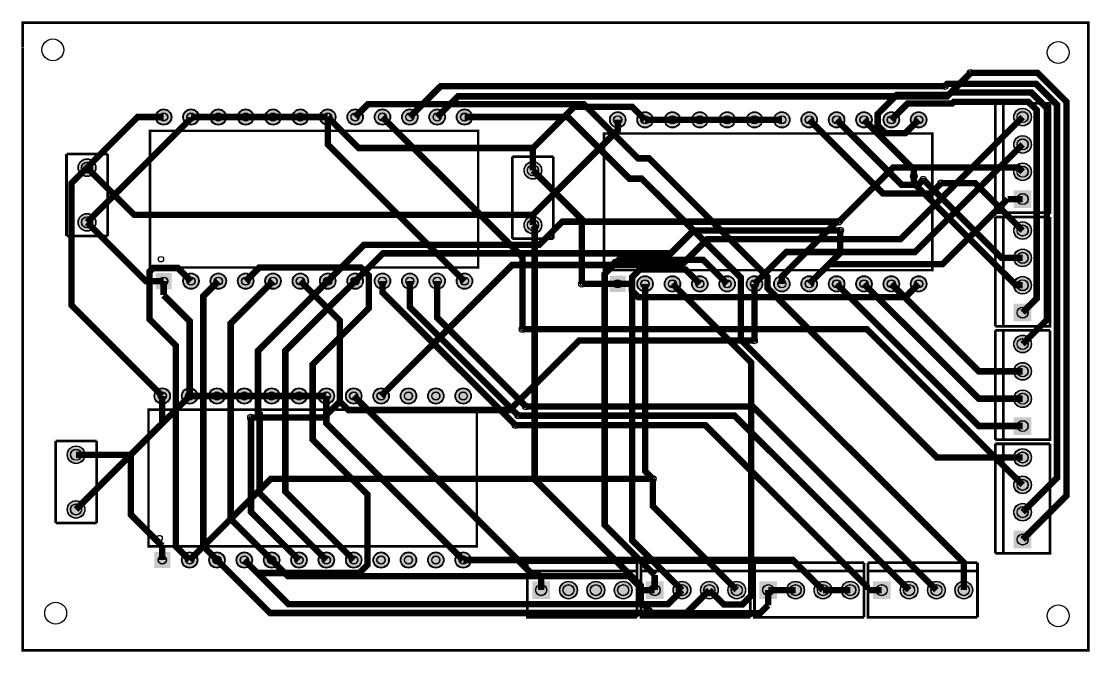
# Model space of a CAD drawing. Header units: millimetres. Extents: x 1.8 to 101, y 0.1 to 58.7.
import ezdxf

# ---------------------------------------------------------------- set-up
doc = ezdxf.new("R2010")
doc.units = ezdxf.units.MM
for name, color, linetype, true_color in [('BoardOutLine', 7, 'Continuous', 0xff00ff), ('BottomLayer', 7, 'Continuous', 0x0000ff), ('BottomSolderMaskLayer', 7, 'Continuous', 0xaa00ff), ('Hole', 7, 'Continuous', 0x222222), ('Multi-Layer', 7, 'Continuous', 0xc0c0c0), ('TopLayer', 7, 'Continuous', 0xff0000), ('TopSilkLayer', 7, 'Continuous', 0xffcc00), ('TopSolderMaskLayer', 7, 'Continuous', 0x800080)]:
    doc.layers.add(name, color=color, linetype=linetype, true_color=true_color)

msp = doc.modelspace()

# ---------------------------------------------------------------- hatches: boundary and pattern name
at = {"layer": 'BottomSolderMaskLayer'}
for points in [[(93.917, 49.784, 1), (95.567, 49.784, 1)], [(14.237, 49.784, 1), (15.735, 49.784, 1)], [(16.777, 49.784, 1), (18.275, 49.784, 1)], [(19.317, 49.784, 1), (20.815, 49.784, 1)], [(21.857, 49.784, 1), (23.355, 49.784, 1)], [(24.397, 49.784, 1), (25.895, 49.784, 1)], [(26.937, 49.784, 1), (28.435, 49.784, 1)], [(29.477, 49.784, 1), (30.975, 49.784, 1)], [(32.017, 49.784, 1), (33.515, 49.784, 1)], [(34.557, 49.784, 1), (36.055, 49.784, 1)], [(37.097, 49.784, 1), (38.595, 49.784, 1)], [(39.637, 49.784, 1), (41.135, 49.784, 1)], [(42.177, 49.784, 1), (43.675, 49.784, 1)], [(56.401, 49.53, 1), (57.899, 49.53, 1)], [(58.941, 49.53, 1), (60.439, 49.53, 1)], [(61.481, 49.53, 1), (62.979, 49.53, 1)], [(64.021, 49.53, 1), (65.519, 49.53, 1)], [(66.561, 49.53, 1), (68.059, 49.53, 1)], [(69.101, 49.53, 1), (70.599, 49.53, 1)], [(71.641, 49.53, 1), (73.139, 49.53, 1)], [(74.181, 49.53, 1), (75.679, 49.53, 1)], [(76.721, 49.53, 1), (78.219, 49.53, 1)], [(79.261, 49.53, 1), (80.759, 49.53, 1)], [(81.801, 49.53, 1), (83.299, 49.53, 1)], [(84.341, 49.53, 1), (85.839, 49.53, 1)], [(93.917, 47.244, 1), (95.567, 47.244, 1)], [(7.049, 45.085, 1), (8.699, 45.085, 1)], [(48.451, 44.831, 1), (50.101, 44.831, 1)], [(93.917, 44.704, 1), (95.567, 44.704, 1)], [(93.917, 41.339), (93.917, 42.989), (95.567, 42.989), (95.567, 41.339)], [(7.049, 40.005, 1), (8.699, 40.005, 1)], [(48.451, 39.751, 1), (50.101, 39.751, 1)], [(93.917, 39.243, 1), (95.567, 39.243, 1)], [(93.917, 36.703, 1), (95.567, 36.703, 1)], [(14.237, 35.293), (15.735, 35.293), (15.735, 33.795), (14.237, 33.795)], [(16.777, 34.544, 1), (18.275, 34.544, 1)], [(19.317, 34.544, 1), (20.815, 34.544, 1)], [(21.857, 34.544, 1), (23.355, 34.544, 1)], [(24.397, 34.544, 1), (25.895, 34.544, 1)], [(26.937, 34.544, 1), (28.435, 34.544, 1)], [(29.477, 34.544, 1), (30.975, 34.544, 1)], [(32.017, 34.544, 1), (33.515, 34.544, 1)], [(34.557, 34.544, 1), (36.055, 34.544, 1)], [(37.097, 34.544, 1), (38.595, 34.544, 1)], [(39.637, 34.544, 1), (41.135, 34.544, 1)], [(42.177, 34.544, 1), (43.675, 34.544, 1)], [(56.401, 35.039), (57.899, 35.039), (57.899, 33.541), (56.401, 33.541)], [(58.941, 34.29, 1), (60.439, 34.29, 1)], [(61.481, 34.29, 1), (62.979, 34.29, 1)], [(64.021, 34.29, 1), (65.519, 34.29, 1)], [(66.561, 34.29, 1), (68.059, 34.29, 1)], [(69.101, 34.29, 1), (70.599, 34.29, 1)], [(71.641, 34.29, 1), (73.139, 34.29, 1)], [(74.181, 34.29, 1), (75.679, 34.29, 1)], [(76.721, 34.29, 1), (78.219, 34.29, 1)], [(79.261, 34.29, 1), (80.759, 34.29, 1)], [(81.801, 34.29, 1), (83.299, 34.29, 1)], [(84.341, 34.29, 1), (85.839, 34.29, 1)], [(93.917, 34.163, 1), (95.567, 34.163, 1)], [(93.917, 30.798), (93.917, 32.448), (95.567, 32.448), (95.567, 30.798)], [(93.917, 28.702, 1), (95.567, 28.702, 1)], [(93.917, 26.162, 1), (95.567, 26.162, 1)], [(14.11, 23.876, 1), (15.608, 23.876, 1)], [(16.65, 23.876, 1), (18.148, 23.876, 1)], [(19.19, 23.876, 1), (20.688, 23.876, 1)], [(21.73, 23.876, 1), (23.228, 23.876, 1)], [(24.27, 23.876, 1), (25.768, 23.876, 1)], [(26.81, 23.876, 1), (28.308, 23.876, 1)], [(29.35, 23.876, 1), (30.848, 23.876, 1)], [(31.89, 23.876, 1), (33.388, 23.876, 1)], [(34.43, 23.876, 1), (35.928, 23.876, 1)], [(36.97, 23.876, 1), (38.468, 23.876, 1)], [(39.51, 23.876, 1), (41.008, 23.876, 1)], [(42.05, 23.876, 1), (43.548, 23.876, 1)], [(93.917, 23.622, 1), (95.567, 23.622, 1)], [(93.917, 20.257), (93.917, 21.907), (95.567, 21.907), (95.567, 20.257)], [(6.033, 18.415, 1), (7.683, 18.415, 1)], [(93.917, 18.161, 1), (95.567, 18.161, 1)], [(93.917, 15.621, 1), (95.567, 15.621, 1)], [(6.033, 13.335, 1), (7.683, 13.335, 1)], [(93.917, 13.081, 1), (95.567, 13.081, 1)], [(93.917, 9.716), (93.917, 11.366), (95.567, 11.366), (95.567, 9.716)], [(14.11, 9.385), (15.608, 9.385), (15.608, 7.887), (14.11, 7.887)], [(16.65, 8.636, 1), (18.148, 8.636, 1)], [(19.19, 8.636, 1), (20.688, 8.636, 1)], [(21.73, 8.636, 1), (23.228, 8.636, 1)], [(24.27, 8.636, 1), (25.768, 8.636, 1)], [(26.81, 8.636, 1), (28.308, 8.636, 1)], [(29.35, 8.636, 1), (30.848, 8.636, 1)], [(31.89, 8.636, 1), (33.388, 8.636, 1)], [(34.43, 8.636, 1), (35.928, 8.636, 1)], [(36.97, 8.636, 1), (38.468, 8.636, 1)], [(39.51, 8.636, 1), (41.008, 8.636, 1)], [(42.05, 8.636, 1), (43.548, 8.636, 1)], [(49.213, 6.667), (50.863, 6.667), (50.863, 5.017), (49.213, 5.017)], [(51.753, 5.842, 1), (53.403, 5.842, 1)], [(54.293, 5.842, 1), (55.943, 5.842, 1)], [(56.833, 5.842, 1), (58.483, 5.842, 1)], [(59.754, 6.667), (61.404, 6.667), (61.404, 5.017), (59.754, 5.017)], [(62.294, 5.842, 1), (63.944, 5.842, 1)], [(64.834, 5.842, 1), (66.484, 5.842, 1)], [(67.374, 5.842, 1), (69.024, 5.842, 1)], [(70.295, 6.667), (71.945, 6.667), (71.945, 5.017), (70.295, 5.017)], [(72.835, 5.842, 1), (74.485, 5.842, 1)], [(75.375, 5.842, 1), (77.025, 5.842, 1)], [(77.915, 5.842, 1), (79.565, 5.842, 1)], [(80.836, 6.667), (82.486, 6.667), (82.486, 5.017), (80.836, 5.017)], [(83.376, 5.842, 1), (85.026, 5.842, 1)], [(85.916, 5.842, 1), (87.566, 5.842, 1)], [(88.456, 5.842, 1), (90.106, 5.842, 1)]]:
    msp.add_hatch(color=256, dxfattribs=at).paths.add_polyline_path(points)
at = {"layer": 'Multi-Layer'}
for points in [[(14.287, 49.784, 1), (15.684, 49.784, 1)], [(16.827, 49.784, 1), (18.224, 49.784, 1)], [(19.367, 49.784, 1), (20.764, 49.784, 1)], [(21.907, 49.784, 1), (23.304, 49.784, 1)], [(24.448, 49.784, 1), (25.845, 49.784, 1)], [(26.988, 49.784, 1), (28.385, 49.784, 1)], [(29.527, 49.784, 1), (30.924, 49.784, 1)], [(32.067, 49.784, 1), (33.464, 49.784, 1)], [(34.607, 49.784, 1), (36.004, 49.784, 1)], [(37.147, 49.784, 1), (38.544, 49.784, 1)], [(39.688, 49.784, 1), (41.085, 49.784, 1)], [(42.228, 49.784, 1), (43.625, 49.784, 1)], [(56.451, 49.53, 1), (57.848, 49.53, 1)], [(58.991, 49.53, 1), (60.388, 49.53, 1)], [(61.531, 49.53, 1), (62.928, 49.53, 1)], [(64.071, 49.53, 1), (65.468, 49.53, 1)], [(66.612, 49.53, 1), (68.009, 49.53, 1)], [(69.152, 49.53, 1), (70.549, 49.53, 1)], [(71.691, 49.53, 1), (73.088, 49.53, 1)], [(74.231, 49.53, 1), (75.628, 49.53, 1)], [(76.771, 49.53, 1), (78.168, 49.53, 1)], [(79.311, 49.53, 1), (80.708, 49.53, 1)], [(81.852, 49.53, 1), (83.249, 49.53, 1)], [(84.392, 49.53, 1), (85.789, 49.53, 1)], [(93.942, 49.784, 1), (95.542, 49.784, 1)], [(93.942, 47.244, 1), (95.542, 47.244, 1)], [(7.074, 45.085, 1), (8.674, 45.085, 1)], [(48.476, 44.831, 1), (50.076, 44.831, 1)], [(93.942, 44.704, 1), (95.542, 44.704, 1)], [(93.942, 41.364), (93.942, 42.964), (95.542, 42.964), (95.542, 41.364)], [(7.074, 40.005, 1), (8.674, 40.005, 1)], [(48.476, 39.751, 1), (50.076, 39.751, 1)], [(93.942, 39.243, 1), (95.542, 39.243, 1)], [(93.942, 36.703, 1), (95.542, 36.703, 1)], [(14.287, 35.243), (15.684, 35.243), (15.684, 33.846), (14.287, 33.846)], [(16.827, 34.544, 1), (18.224, 34.544, 1)], [(19.367, 34.544, 1), (20.764, 34.544, 1)], [(21.907, 34.544, 1), (23.304, 34.544, 1)], [(24.448, 34.544, 1), (25.845, 34.544, 1)], [(26.988, 34.544, 1), (28.385, 34.544, 1)], [(29.527, 34.544, 1), (30.924, 34.544, 1)], [(32.067, 34.544, 1), (33.464, 34.544, 1)], [(34.607, 34.544, 1), (36.004, 34.544, 1)], [(37.147, 34.544, 1), (38.544, 34.544, 1)], [(39.688, 34.544, 1), (41.085, 34.544, 1)], [(42.228, 34.544, 1), (43.625, 34.544, 1)], [(56.451, 34.989), (57.848, 34.989), (57.848, 33.591), (56.451, 33.591)], [(58.991, 34.29, 1), (60.388, 34.29, 1)], [(61.531, 34.29, 1), (62.928, 34.29, 1)], [(64.071, 34.29, 1), (65.468, 34.29, 1)], [(66.612, 34.29, 1), (68.009, 34.29, 1)], [(69.152, 34.29, 1), (70.549, 34.29, 1)], [(71.691, 34.29, 1), (73.088, 34.29, 1)], [(74.231, 34.29, 1), (75.628, 34.29, 1)], [(76.771, 34.29, 1), (78.168, 34.29, 1)], [(79.311, 34.29, 1), (80.708, 34.29, 1)], [(81.852, 34.29, 1), (83.249, 34.29, 1)], [(84.392, 34.29, 1), (85.789, 34.29, 1)], [(93.942, 34.163, 1), (95.542, 34.163, 1)], [(93.942, 30.823), (93.942, 32.423), (95.542, 32.423), (95.542, 30.823)], [(93.942, 28.702, 1), (95.542, 28.702, 1)], [(93.942, 26.162, 1), (95.542, 26.162, 1)], [(14.161, 23.876, 1), (15.558, 23.876, 1)], [(16.701, 23.876, 1), (18.098, 23.876, 1)], [(19.24, 23.876, 1), (20.637, 23.876, 1)], [(21.78, 23.876, 1), (23.177, 23.876, 1)], [(24.32, 23.876, 1), (25.717, 23.876, 1)], [(26.861, 23.876, 1), (28.258, 23.876, 1)], [(29.401, 23.876, 1), (30.798, 23.876, 1)], [(31.941, 23.876, 1), (33.338, 23.876, 1)], [(34.48, 23.876, 1), (35.877, 23.876, 1)], [(37.02, 23.876, 1), (38.417, 23.876, 1)], [(39.56, 23.876, 1), (40.957, 23.876, 1)], [(42.1, 23.876, 1), (43.497, 23.876, 1)], [(93.942, 23.622, 1), (95.542, 23.622, 1)], [(93.942, 20.282), (93.942, 21.882), (95.542, 21.882), (95.542, 20.282)], [(6.058, 18.415, 1), (7.658, 18.415, 1)], [(93.942, 18.161, 1), (95.542, 18.161, 1)], [(93.942, 15.621, 1), (95.542, 15.621, 1)], [(6.058, 13.335, 1), (7.658, 13.335, 1)], [(93.942, 13.081, 1), (95.542, 13.081, 1)], [(93.942, 9.741), (93.942, 11.341), (95.542, 11.341), (95.542, 9.741)], [(14.161, 9.335), (15.558, 9.335), (15.558, 7.938), (14.161, 7.938)], [(16.701, 8.636, 1), (18.098, 8.636, 1)], [(19.24, 8.636, 1), (20.637, 8.636, 1)], [(21.78, 8.636, 1), (23.177, 8.636, 1)], [(24.32, 8.636, 1), (25.717, 8.636, 1)], [(26.861, 8.636, 1), (28.258, 8.636, 1)], [(29.401, 8.636, 1), (30.798, 8.636, 1)], [(31.941, 8.636, 1), (33.338, 8.636, 1)], [(34.48, 8.636, 1), (35.877, 8.636, 1)], [(37.02, 8.636, 1), (38.417, 8.636, 1)], [(39.56, 8.636, 1), (40.957, 8.636, 1)], [(42.1, 8.636, 1), (43.497, 8.636, 1)], [(49.238, 6.642), (50.838, 6.642), (50.838, 5.042), (49.238, 5.042)], [(51.778, 5.842, 1), (53.378, 5.842, 1)], [(54.318, 5.842, 1), (55.918, 5.842, 1)], [(56.858, 5.842, 1), (58.458, 5.842, 1)], [(59.779, 6.642), (61.379, 6.642), (61.379, 5.042), (59.779, 5.042)], [(62.319, 5.842, 1), (63.919, 5.842, 1)], [(64.859, 5.842, 1), (66.459, 5.842, 1)], [(67.399, 5.842, 1), (68.999, 5.842, 1)], [(70.32, 6.642), (71.92, 6.642), (71.92, 5.042), (70.32, 5.042)], [(72.86, 5.842, 1), (74.46, 5.842, 1)], [(75.4, 5.842, 1), (77, 5.842, 1)], [(77.94, 5.842, 1), (79.54, 5.842, 1)], [(80.861, 6.642), (82.461, 6.642), (82.461, 5.042), (80.861, 5.042)], [(83.401, 5.842, 1), (85.001, 5.842, 1)], [(85.941, 5.842, 1), (87.541, 5.842, 1)], [(88.481, 5.842, 1), (90.081, 5.842, 1)]]:
    msp.add_hatch(color=256, dxfattribs=at).paths.add_polyline_path(points)
at = {"layer": 'TopSolderMaskLayer'}
for points in [[(93.917, 49.784, 1), (95.567, 49.784, 1)], [(14.237, 49.784, 1), (15.735, 49.784, 1)], [(16.777, 49.784, 1), (18.275, 49.784, 1)], [(19.317, 49.784, 1), (20.815, 49.784, 1)], [(21.857, 49.784, 1), (23.355, 49.784, 1)], [(24.397, 49.784, 1), (25.895, 49.784, 1)], [(26.937, 49.784, 1), (28.435, 49.784, 1)], [(29.477, 49.784, 1), (30.975, 49.784, 1)], [(32.017, 49.784, 1), (33.515, 49.784, 1)], [(34.557, 49.784, 1), (36.055, 49.784, 1)], [(37.097, 49.784, 1), (38.595, 49.784, 1)], [(39.637, 49.784, 1), (41.135, 49.784, 1)], [(42.177, 49.784, 1), (43.675, 49.784, 1)], [(56.401, 49.53, 1), (57.899, 49.53, 1)], [(58.941, 49.53, 1), (60.439, 49.53, 1)], [(61.481, 49.53, 1), (62.979, 49.53, 1)], [(64.021, 49.53, 1), (65.519, 49.53, 1)], [(66.561, 49.53, 1), (68.059, 49.53, 1)], [(69.101, 49.53, 1), (70.599, 49.53, 1)], [(71.641, 49.53, 1), (73.139, 49.53, 1)], [(74.181, 49.53, 1), (75.679, 49.53, 1)], [(76.721, 49.53, 1), (78.219, 49.53, 1)], [(79.261, 49.53, 1), (80.759, 49.53, 1)], [(81.801, 49.53, 1), (83.299, 49.53, 1)], [(84.341, 49.53, 1), (85.839, 49.53, 1)], [(93.917, 47.244, 1), (95.567, 47.244, 1)], [(7.049, 45.085, 1), (8.699, 45.085, 1)], [(48.451, 44.831, 1), (50.101, 44.831, 1)], [(93.917, 44.704, 1), (95.567, 44.704, 1)], [(93.917, 41.339), (93.917, 42.989), (95.567, 42.989), (95.567, 41.339)], [(7.049, 40.005, 1), (8.699, 40.005, 1)], [(48.451, 39.751, 1), (50.101, 39.751, 1)], [(93.917, 39.243, 1), (95.567, 39.243, 1)], [(93.917, 36.703, 1), (95.567, 36.703, 1)], [(14.237, 35.293), (15.735, 35.293), (15.735, 33.795), (14.237, 33.795)], [(16.777, 34.544, 1), (18.275, 34.544, 1)], [(19.317, 34.544, 1), (20.815, 34.544, 1)], [(21.857, 34.544, 1), (23.355, 34.544, 1)], [(24.397, 34.544, 1), (25.895, 34.544, 1)], [(26.937, 34.544, 1), (28.435, 34.544, 1)], [(29.477, 34.544, 1), (30.975, 34.544, 1)], [(32.017, 34.544, 1), (33.515, 34.544, 1)], [(34.557, 34.544, 1), (36.055, 34.544, 1)], [(37.097, 34.544, 1), (38.595, 34.544, 1)], [(39.637, 34.544, 1), (41.135, 34.544, 1)], [(42.177, 34.544, 1), (43.675, 34.544, 1)], [(56.401, 35.039), (57.899, 35.039), (57.899, 33.541), (56.401, 33.541)], [(58.941, 34.29, 1), (60.439, 34.29, 1)], [(61.481, 34.29, 1), (62.979, 34.29, 1)], [(64.021, 34.29, 1), (65.519, 34.29, 1)], [(66.561, 34.29, 1), (68.059, 34.29, 1)], [(69.101, 34.29, 1), (70.599, 34.29, 1)], [(71.641, 34.29, 1), (73.139, 34.29, 1)], [(74.181, 34.29, 1), (75.679, 34.29, 1)], [(76.721, 34.29, 1), (78.219, 34.29, 1)], [(79.261, 34.29, 1), (80.759, 34.29, 1)], [(81.801, 34.29, 1), (83.299, 34.29, 1)], [(84.341, 34.29, 1), (85.839, 34.29, 1)], [(93.917, 34.163, 1), (95.567, 34.163, 1)], [(93.917, 30.798), (93.917, 32.448), (95.567, 32.448), (95.567, 30.798)], [(93.917, 28.702, 1), (95.567, 28.702, 1)], [(93.917, 26.162, 1), (95.567, 26.162, 1)], [(14.11, 23.876, 1), (15.608, 23.876, 1)], [(16.65, 23.876, 1), (18.148, 23.876, 1)], [(19.19, 23.876, 1), (20.688, 23.876, 1)], [(21.73, 23.876, 1), (23.228, 23.876, 1)], [(24.27, 23.876, 1), (25.768, 23.876, 1)], [(26.81, 23.876, 1), (28.308, 23.876, 1)], [(29.35, 23.876, 1), (30.848, 23.876, 1)], [(31.89, 23.876, 1), (33.388, 23.876, 1)], [(34.43, 23.876, 1), (35.928, 23.876, 1)], [(36.97, 23.876, 1), (38.468, 23.876, 1)], [(39.51, 23.876, 1), (41.008, 23.876, 1)], [(42.05, 23.876, 1), (43.548, 23.876, 1)], [(93.917, 23.622, 1), (95.567, 23.622, 1)], [(93.917, 20.257), (93.917, 21.907), (95.567, 21.907), (95.567, 20.257)], [(6.033, 18.415, 1), (7.683, 18.415, 1)], [(93.917, 18.161, 1), (95.567, 18.161, 1)], [(93.917, 15.621, 1), (95.567, 15.621, 1)], [(6.033, 13.335, 1), (7.683, 13.335, 1)], [(93.917, 13.081, 1), (95.567, 13.081, 1)], [(93.917, 9.716), (93.917, 11.366), (95.567, 11.366), (95.567, 9.716)], [(14.11, 9.385), (15.608, 9.385), (15.608, 7.887), (14.11, 7.887)], [(16.65, 8.636, 1), (18.148, 8.636, 1)], [(19.19, 8.636, 1), (20.688, 8.636, 1)], [(21.73, 8.636, 1), (23.228, 8.636, 1)], [(24.27, 8.636, 1), (25.768, 8.636, 1)], [(26.81, 8.636, 1), (28.308, 8.636, 1)], [(29.35, 8.636, 1), (30.848, 8.636, 1)], [(31.89, 8.636, 1), (33.388, 8.636, 1)], [(34.43, 8.636, 1), (35.928, 8.636, 1)], [(36.97, 8.636, 1), (38.468, 8.636, 1)], [(39.51, 8.636, 1), (41.008, 8.636, 1)], [(42.05, 8.636, 1), (43.548, 8.636, 1)], [(49.213, 6.667), (50.863, 6.667), (50.863, 5.017), (49.213, 5.017)], [(51.753, 5.842, 1), (53.403, 5.842, 1)], [(54.293, 5.842, 1), (55.943, 5.842, 1)], [(56.833, 5.842, 1), (58.483, 5.842, 1)], [(59.754, 6.667), (61.404, 6.667), (61.404, 5.017), (59.754, 5.017)], [(62.294, 5.842, 1), (63.944, 5.842, 1)], [(64.834, 5.842, 1), (66.484, 5.842, 1)], [(67.374, 5.842, 1), (69.024, 5.842, 1)], [(70.295, 6.667), (71.945, 6.667), (71.945, 5.017), (70.295, 5.017)], [(72.835, 5.842, 1), (74.485, 5.842, 1)], [(75.375, 5.842, 1), (77.025, 5.842, 1)], [(77.915, 5.842, 1), (79.565, 5.842, 1)], [(80.836, 6.667), (82.486, 6.667), (82.486, 5.017), (80.836, 5.017)], [(83.376, 5.842, 1), (85.026, 5.842, 1)], [(85.916, 5.842, 1), (87.566, 5.842, 1)], [(88.456, 5.842, 1), (90.106, 5.842, 1)]]:
    msp.add_hatch(color=256, dxfattribs=at).paths.add_polyline_path(points)

# ---------------------------------------------------------------- linework, layer by layer
at = {"layer": 'BoardOutLine', "const_width": 0.254}
msp.add_lwpolyline([(1.905, 56.261), (1.905, 58.547), (100.838, 58.547), (100.838, 0.254), (1.905, 0.254), (1.905, 56.238)], dxfattribs=at)
at = {"layer": 'BottomLayer', "const_width": 0.6}
for points in [[(94.742, 10.541), (98.816, 14.615), (98.816, 51.203), (96.136, 53.884), (89.913, 53.884)], [(94.742, 13.081), (97.931, 16.27), (97.931, 50.924), (95.983, 52.873), (87.761, 52.873), (87.533, 52.646)], [(85.09, 49.53), (83.846, 48.286), (81.997, 48.286), (81.28, 49.003), (81.28, 50.059), (83.06, 51.839), (87.868, 51.839), (88.099, 52.07), (95.544, 52.07), (96.984, 50.63), (96.984, 30.944), (94.742, 28.702)], [(32.766, 49.784), (33.967, 50.985), (53.997, 50.985), (59.027, 45.955), (60.043, 45.955), (71.053, 34.945), (71.053, 33.907), (86.799, 18.161), (94.742, 18.161)], [(82.55, 49.53), (84.056, 51.036), (88.2, 51.036), (88.366, 51.202), (95.276, 51.202), (96.045, 50.433), (96.045, 32.926), (94.742, 31.623)], [(17.526, 49.784), (17.526, 49.657), (7.874, 40.005)], [(14.986, 49.784), (12.573, 49.784), (7.874, 45.085)], [(42.926, 34.544), (30.226, 47.244), (30.226, 49.784)], [(35.306, 49.784), (48.31, 36.78), (48.31, 30.074)], [(42.926, 49.784), (52.523, 49.784), (58.242, 44.065), (59.377, 44.065), (68.58, 34.862), (68.58, 29.095), (89.281, 8.394), (89.281, 5.842)], [(14.859, 23.876), (6.429, 32.306), (6.429, 43.64), (7.874, 45.085)], [(49.276, 44.831), (53.822, 40.285), (53.822, 34.29)], [(94.742, 44.704), (94.349, 45.097), (82.723, 45.097), (77.694, 40.068)], [(84.638, 44.29), (84.638, 43.654), (94.128, 34.163), (94.742, 34.163)], [(94.742, 36.703), (92.784, 36.703), (85.516, 43.97)], [(94.742, 39.243), (90.346, 43.639), (87.168, 43.639)], [(71.12, 4.44), (70.365, 3.686), (60.365, 3.686), (59.276, 4.774), (59.276, 6.275), (49.439, 16.113), (49.439, 39.588), (49.276, 39.751)], [(72.39, 34.29), (72.39, 34.978), (77.48, 40.068), (77.694, 40.068)], [(74.93, 34.29), (77.809, 37.169), (77.809, 39.256)], [(67.31, 34.29), (65.075, 36.525), (57.249, 36.525), (55.931, 35.206), (55.931, 11.892), (60.579, 7.244)], [(17.399, 8.636), (16.129, 9.906), (16.129, 28.556), (13.667, 31.018), (13.667, 35.419), (14.015, 35.767), (16.303, 35.767), (17.526, 34.544)], [(22.479, 8.636), (23.687, 7.428), (33.157, 7.428), (33.909, 8.18), (33.909, 14.733), (28.829, 19.813), (28.829, 26.827), (34.036, 32.034), (34.036, 35.068), (33.298, 35.806), (23.868, 35.806), (22.606, 34.544)], [(63.119, 5.842), (58.488, 10.473), (58.488, 34.905), (59.205, 35.622), (63.438, 35.622), (64.77, 34.29)], [(14.986, 34.544), (14.986, 33.244)], [(20.066, 34.544), (18.669, 33.147), (18.669, 9.906), (19.939, 8.636)], [(25.146, 34.544), (21.209, 30.607), (21.209, 12.446), (25.019, 8.636)], [(30.099, 8.636), (23.903, 14.832), (23.903, 22.213), (23.749, 22.368), (23.749, 28.067), (30.226, 34.544)], [(32.639, 8.636), (26.289, 14.986), (26.289, 28.067), (32.766, 34.544)], [(47.65, 21.165), (35.306, 33.509), (35.306, 34.544)], [(47.914, 22.051), (37.846, 32.118), (37.846, 34.544)], [(48.631, 22.901), (40.386, 31.147), (40.386, 34.544)], [(60.412, 16.17), (59.69, 16.893), (59.69, 34.29)], [(65.659, 5.842), (66.997, 4.504), (68.718, 4.504), (69.543, 5.328), (69.543, 26.977), (62.23, 34.29)], [(69.85, 34.29), (69.85, 29.074), (69.806, 29.03)], [(94.742, 21.082), (90.678, 21.082), (77.47, 34.29)], [(94.742, 23.622), (90.678, 23.622), (80.01, 34.29)], [(94.742, 26.162), (90.678, 26.162), (82.55, 34.29)], [(17.399, 23.876), (17.399, 30.831), (14.986, 33.244)], [(14.859, 23.876), (14.859, 21.336), (6.858, 13.335)], [(42.799, 8.636), (30.099, 21.336), (30.099, 23.876)], [(50.038, 7.244), (49.271, 7.244), (32.639, 23.876)], [(23.096, 21.879), (23.096, 13.099), (27.559, 8.636)], [(68.199, 5.842), (60.412, 13.629), (60.412, 16.17)], [(50.038, 5.842), (50.038, 7.244)], [(60.579, 5.842), (60.579, 7.244)], [(71.12, 5.842), (71.12, 4.44)]]:
    msp.add_lwpolyline(points, dxfattribs=at)
at = {"layer": 'BottomSolderMaskLayer'}
for centre, radius in [((94.742, 49.784), 0.825), ((14.986, 49.784), 0.749), ((14.986, 49.784), 0.381), ((17.526, 49.784), 0.749), ((17.526, 49.784), 0.381), ((20.066, 49.784), 0.749), ((20.066, 49.784), 0.381), ((22.606, 49.784), 0.749), ((22.606, 49.784), 0.381), ((25.146, 49.784), 0.749), ((25.146, 49.784), 0.381), ((27.686, 49.784), 0.749), ((27.686, 49.784), 0.381), ((30.226, 49.784), 0.749), ((30.226, 49.784), 0.381), ((32.766, 49.784), 0.749), ((32.766, 49.784), 0.381), ((35.306, 49.784), 0.749), ((35.306, 49.784), 0.381), ((37.846, 49.784), 0.749), ((37.846, 49.784), 0.381), ((40.386, 49.784), 0.749), ((40.386, 49.784), 0.381), ((42.926, 49.784), 0.749), ((42.926, 49.784), 0.381), ((57.15, 49.53), 0.749), ((57.15, 49.53), 0.381), ((59.69, 49.53), 0.749), ((59.69, 49.53), 0.381), ((62.23, 49.53), 0.749), ((62.23, 49.53), 0.381), ((64.77, 49.53), 0.749), ((64.77, 49.53), 0.381), ((67.31, 49.53), 0.749), ((67.31, 49.53), 0.381), ((69.85, 49.53), 0.749), ((69.85, 49.53), 0.381), ((72.39, 49.53), 0.749), ((72.39, 49.53), 0.381), ((74.93, 49.53), 0.749), ((74.93, 49.53), 0.381), ((77.47, 49.53), 0.749), ((77.47, 49.53), 0.381), ((80.01, 49.53), 0.749), ((80.01, 49.53), 0.381), ((82.55, 49.53), 0.749), ((82.55, 49.53), 0.381), ((85.09, 49.53), 0.749), ((85.09, 49.53), 0.381), ((94.742, 49.784), 0.516), ((94.742, 47.244), 0.825), ((94.742, 47.244), 0.516), ((7.874, 45.085), 0.825), ((49.276, 44.831), 0.825), ((7.874, 45.085), 0.516), ((49.276, 44.831), 0.516), ((94.742, 44.704), 0.825), ((94.742, 44.704), 0.516), ((94.742, 42.164), 0.516), ((7.874, 40.005), 0.825), ((7.874, 40.005), 0.516), ((49.276, 39.751), 0.825), ((49.276, 39.751), 0.516), ((94.742, 39.243), 0.825), ((94.742, 39.243), 0.516), ((94.742, 36.703), 0.825), ((94.742, 36.703), 0.516), ((14.986, 34.544), 0.381), ((17.526, 34.544), 0.749), ((17.526, 34.544), 0.381), ((20.066, 34.544), 0.749), ((20.066, 34.544), 0.381), ((22.606, 34.544), 0.749), ((22.606, 34.544), 0.381), ((25.146, 34.544), 0.749), ((25.146, 34.544), 0.381), ((27.686, 34.544), 0.749), ((27.686, 34.544), 0.381), ((30.226, 34.544), 0.749), ((30.226, 34.544), 0.381), ((32.766, 34.544), 0.749), ((32.766, 34.544), 0.381), ((35.306, 34.544), 0.749), ((35.306, 34.544), 0.381), ((37.846, 34.544), 0.749), ((37.846, 34.544), 0.381), ((40.386, 34.544), 0.749), ((40.386, 34.544), 0.381), ((42.926, 34.544), 0.749), ((42.926, 34.544), 0.381), ((59.69, 34.29), 0.749), ((62.23, 34.29), 0.749), ((64.77, 34.29), 0.749), ((67.31, 34.29), 0.749), ((69.85, 34.29), 0.749), ((72.39, 34.29), 0.749), ((74.93, 34.29), 0.749), ((77.47, 34.29), 0.749), ((80.01, 34.29), 0.749), ((82.55, 34.29), 0.749), ((85.09, 34.29), 0.749), ((94.742, 34.163), 0.825), ((57.15, 34.29), 0.381), ((59.69, 34.29), 0.381), ((62.23, 34.29), 0.381), ((64.77, 34.29), 0.381), ((67.31, 34.29), 0.381), ((69.85, 34.29), 0.381), ((72.39, 34.29), 0.381), ((74.93, 34.29), 0.381), ((77.47, 34.29), 0.381), ((80.01, 34.29), 0.381), ((82.55, 34.29), 0.381), ((85.09, 34.29), 0.381), ((94.742, 34.163), 0.516), ((94.742, 31.623), 0.516), ((94.742, 28.702), 0.825), ((94.742, 28.702), 0.516), ((94.742, 26.162), 0.825), ((94.742, 26.162), 0.516), ((14.859, 23.876), 0.749), ((14.859, 23.876), 0.381), ((17.399, 23.876), 0.749), ((17.399, 23.876), 0.381), ((19.939, 23.876), 0.749), ((19.939, 23.876), 0.381), ((22.479, 23.876), 0.749), ((22.479, 23.876), 0.381), ((25.019, 23.876), 0.749), ((25.019, 23.876), 0.381), ((27.559, 23.876), 0.749), ((27.559, 23.876), 0.381), ((30.099, 23.876), 0.749), ((30.099, 23.876), 0.381), ((32.639, 23.876), 0.749), ((32.639, 23.876), 0.381), ((35.179, 23.876), 0.749), ((35.179, 23.876), 0.381), ((37.719, 23.876), 0.749), ((37.719, 23.876), 0.381), ((40.259, 23.876), 0.749), ((40.259, 23.876), 0.381), ((42.799, 23.876), 0.749), ((42.799, 23.876), 0.381), ((94.742, 23.622), 0.825), ((94.742, 23.622), 0.516), ((94.742, 21.082), 0.516), ((6.858, 18.415), 0.825), ((6.858, 18.415), 0.516), ((94.742, 18.161), 0.825), ((94.742, 18.161), 0.516), ((94.742, 15.621), 0.825), ((94.742, 15.621), 0.516), ((6.858, 13.335), 0.825), ((94.742, 13.081), 0.825), ((6.858, 13.335), 0.516), ((94.742, 13.081), 0.516), ((94.742, 10.541), 0.516), ((14.859, 8.636), 0.381), ((17.399, 8.636), 0.749), ((17.399, 8.636), 0.381), ((19.939, 8.636), 0.749), ((19.939, 8.636), 0.381), ((22.479, 8.636), 0.749), ((22.479, 8.636), 0.381), ((25.019, 8.636), 0.749), ((25.019, 8.636), 0.381), ((27.559, 8.636), 0.749), ((27.559, 8.636), 0.381), ((30.099, 8.636), 0.749), ((30.099, 8.636), 0.381), ((32.639, 8.636), 0.749), ((32.639, 8.636), 0.381), ((35.179, 8.636), 0.749), ((35.179, 8.636), 0.381), ((37.719, 8.636), 0.749), ((37.719, 8.636), 0.381), ((40.259, 8.636), 0.749), ((40.259, 8.636), 0.381), ((42.799, 8.636), 0.749), ((42.799, 8.636), 0.381), ((50.038, 5.842), 0.516), ((52.578, 5.842), 0.825), ((52.578, 5.842), 0.516), ((55.118, 5.842), 0.825), ((55.118, 5.842), 0.516), ((57.658, 5.842), 0.825), ((57.658, 5.842), 0.516), ((60.579, 5.842), 0.516), ((63.119, 5.842), 0.825), ((63.119, 5.842), 0.516), ((65.659, 5.842), 0.825), ((65.659, 5.842), 0.516), ((68.199, 5.842), 0.825), ((68.199, 5.842), 0.516), ((71.12, 5.842), 0.516), ((73.66, 5.842), 0.825), ((73.66, 5.842), 0.516), ((76.2, 5.842), 0.825), ((76.2, 5.842), 0.516), ((78.74, 5.842), 0.825), ((78.74, 5.842), 0.516), ((81.661, 5.842), 0.516), ((84.201, 5.842), 0.825), ((84.201, 5.842), 0.516), ((86.741, 5.842), 0.825), ((86.741, 5.842), 0.516), ((89.281, 5.842), 0.825), ((89.281, 5.842), 0.516)]:
    msp.add_circle(centre, radius, dxfattribs=at)
at = {"layer": 'Hole'}
for centre in [(89.913, 53.884), (87.533, 52.646), (84.638, 44.29), (85.516, 43.97), (87.168, 43.639), (77.694, 40.068), (77.809, 39.256), (53.822, 34.29), (48.31, 30.074), (69.806, 29.03), (48.631, 22.901), (23.096, 21.879), (47.914, 22.051), (47.65, 21.165), (60.412, 16.17)]:
    msp.add_circle(centre, 0.153, dxfattribs=at)
at = {"layer": 'Multi-Layer'}
for centre, radius in [((4.704, 56.032), 1.016), ((98.049, 55.778), 1.016), ((89.913, 53.884), 0.305), ((87.533, 52.646), 0.305), ((14.986, 49.784), 0.699), ((14.986, 49.784), 0.356), ((17.526, 49.784), 0.699), ((17.526, 49.784), 0.356), ((20.066, 49.784), 0.699), ((20.066, 49.784), 0.356), ((22.606, 49.784), 0.699), ((22.606, 49.784), 0.356), ((25.146, 49.784), 0.699), ((25.146, 49.784), 0.356), ((27.686, 49.784), 0.699), ((27.686, 49.784), 0.356), ((30.226, 49.784), 0.699), ((30.226, 49.784), 0.356), ((32.766, 49.784), 0.699), ((32.766, 49.784), 0.356), ((35.306, 49.784), 0.699), ((35.306, 49.784), 0.356), ((37.846, 49.784), 0.699), ((37.846, 49.784), 0.356), ((40.386, 49.784), 0.699), ((40.386, 49.784), 0.356), ((42.926, 49.784), 0.699), ((42.926, 49.784), 0.356), ((57.15, 49.53), 0.699), ((57.15, 49.53), 0.356), ((59.69, 49.53), 0.699), ((59.69, 49.53), 0.356), ((62.23, 49.53), 0.699), ((62.23, 49.53), 0.356), ((64.77, 49.53), 0.699), ((64.77, 49.53), 0.356), ((67.31, 49.53), 0.699), ((67.31, 49.53), 0.356), ((69.85, 49.53), 0.699), ((69.85, 49.53), 0.356), ((72.39, 49.53), 0.699), ((72.39, 49.53), 0.356), ((74.93, 49.53), 0.699), ((74.93, 49.53), 0.356), ((77.47, 49.53), 0.699), ((77.47, 49.53), 0.356), ((80.01, 49.53), 0.699), ((80.01, 49.53), 0.356), ((82.55, 49.53), 0.699), ((82.55, 49.53), 0.356), ((85.09, 49.53), 0.699), ((85.09, 49.53), 0.356), ((94.742, 49.784), 0.8), ((94.742, 49.784), 0.5), ((94.742, 47.244), 0.8), ((94.742, 47.244), 0.5), ((7.874, 45.085), 0.8), ((49.276, 44.831), 0.8), ((7.874, 45.085), 0.5), ((49.276, 44.831), 0.5), ((94.742, 44.704), 0.8), ((94.742, 44.704), 0.5), ((84.638, 44.29), 0.305), ((85.516, 43.97), 0.305), ((87.168, 43.639), 0.305), ((94.742, 42.164), 0.5), ((7.874, 40.005), 0.8), ((7.874, 40.005), 0.5), ((49.276, 39.751), 0.8), ((49.276, 39.751), 0.5), ((77.694, 40.068), 0.305), ((94.742, 39.243), 0.8), ((94.742, 39.243), 0.5), ((77.809, 39.256), 0.305), ((94.742, 36.703), 0.8), ((94.742, 36.703), 0.5), ((14.986, 34.544), 0.356), ((17.526, 34.544), 0.699), ((17.526, 34.544), 0.356), ((20.066, 34.544), 0.699), ((20.066, 34.544), 0.356), ((22.606, 34.544), 0.699), ((22.606, 34.544), 0.356), ((25.146, 34.544), 0.699), ((25.146, 34.544), 0.356), ((27.686, 34.544), 0.699), ((27.686, 34.544), 0.356), ((30.226, 34.544), 0.699), ((30.226, 34.544), 0.356), ((32.766, 34.544), 0.699), ((32.766, 34.544), 0.356), ((35.306, 34.544), 0.699), ((35.306, 34.544), 0.356), ((37.846, 34.544), 0.699), ((37.846, 34.544), 0.356), ((40.386, 34.544), 0.699), ((40.386, 34.544), 0.356), ((42.926, 34.544), 0.699), ((42.926, 34.544), 0.356), ((59.69, 34.29), 0.699), ((62.23, 34.29), 0.699), ((64.77, 34.29), 0.699), ((67.31, 34.29), 0.699), ((69.85, 34.29), 0.699), ((72.39, 34.29), 0.699), ((74.93, 34.29), 0.699), ((77.47, 34.29), 0.699), ((80.01, 34.29), 0.699), ((82.55, 34.29), 0.699), ((85.09, 34.29), 0.699), ((94.742, 34.163), 0.8), ((53.822, 34.29), 0.305), ((57.15, 34.29), 0.356), ((59.69, 34.29), 0.356), ((62.23, 34.29), 0.356), ((64.77, 34.29), 0.356), ((67.31, 34.29), 0.356), ((69.85, 34.29), 0.356), ((72.39, 34.29), 0.356), ((74.93, 34.29), 0.356), ((77.47, 34.29), 0.356), ((80.01, 34.29), 0.356), ((82.55, 34.29), 0.356), ((85.09, 34.29), 0.356), ((94.742, 34.163), 0.5), ((94.742, 31.623), 0.5), ((48.31, 30.074), 0.305), ((69.806, 29.03), 0.305), ((94.742, 28.702), 0.8), ((94.742, 28.702), 0.5), ((94.742, 26.162), 0.8), ((94.742, 26.162), 0.5), ((14.859, 23.876), 0.699), ((14.859, 23.876), 0.356), ((17.399, 23.876), 0.699), ((17.399, 23.876), 0.356), ((19.939, 23.876), 0.699), ((19.939, 23.876), 0.356), ((22.479, 23.876), 0.699), ((22.479, 23.876), 0.356), ((25.019, 23.876), 0.699), ((25.019, 23.876), 0.356), ((27.559, 23.876), 0.699), ((27.559, 23.876), 0.356), ((30.099, 23.876), 0.699), ((30.099, 23.876), 0.356), ((32.639, 23.876), 0.699), ((32.639, 23.876), 0.356), ((35.179, 23.876), 0.699), ((35.179, 23.876), 0.356), ((37.719, 23.876), 0.699), ((37.719, 23.876), 0.356), ((40.259, 23.876), 0.699), ((40.259, 23.876), 0.356), ((42.799, 23.876), 0.699), ((42.799, 23.876), 0.356), ((94.742, 23.622), 0.8), ((94.742, 23.622), 0.5), ((48.631, 22.901), 0.305), ((23.096, 21.879), 0.305), ((47.914, 22.051), 0.305), ((47.65, 21.165), 0.305), ((94.742, 21.082), 0.5), ((6.858, 18.415), 0.8), ((6.858, 18.415), 0.5), ((94.742, 18.161), 0.8), ((94.742, 18.161), 0.5), ((60.412, 16.17), 0.305), ((94.742, 15.621), 0.8), ((94.742, 15.621), 0.5), ((6.858, 13.335), 0.8), ((6.858, 13.335), 0.5), ((94.742, 13.081), 0.8), ((94.742, 13.081), 0.5), ((94.742, 10.541), 0.5), ((14.859, 8.636), 0.356), ((17.399, 8.636), 0.699), ((17.399, 8.636), 0.356), ((19.939, 8.636), 0.699), ((19.939, 8.636), 0.356), ((22.479, 8.636), 0.699), ((22.479, 8.636), 0.356), ((25.019, 8.636), 0.699), ((25.019, 8.636), 0.356), ((27.559, 8.636), 0.699), ((27.559, 8.636), 0.356), ((30.099, 8.636), 0.699), ((30.099, 8.636), 0.356), ((32.639, 8.636), 0.699), ((32.639, 8.636), 0.356), ((35.179, 8.636), 0.699), ((35.179, 8.636), 0.356), ((37.719, 8.636), 0.699), ((37.719, 8.636), 0.356), ((40.259, 8.636), 0.699), ((40.259, 8.636), 0.356), ((42.799, 8.636), 0.699), ((42.799, 8.636), 0.356), ((50.038, 5.842), 0.5), ((52.578, 5.842), 0.8), ((52.578, 5.842), 0.5), ((55.118, 5.842), 0.8), ((55.118, 5.842), 0.5), ((57.658, 5.842), 0.8), ((57.658, 5.842), 0.5), ((60.579, 5.842), 0.5), ((63.119, 5.842), 0.8), ((63.119, 5.842), 0.5), ((65.659, 5.842), 0.8), ((65.659, 5.842), 0.5), ((68.199, 5.842), 0.8), ((68.199, 5.842), 0.5), ((71.12, 5.842), 0.5), ((73.66, 5.842), 0.8), ((73.66, 5.842), 0.5), ((76.2, 5.842), 0.8), ((76.2, 5.842), 0.5), ((78.74, 5.842), 0.8), ((78.74, 5.842), 0.5), ((81.661, 5.842), 0.5), ((84.201, 5.842), 0.8), ((84.201, 5.842), 0.5), ((86.741, 5.842), 0.8), ((86.741, 5.842), 0.5), ((89.281, 5.842), 0.8), ((89.281, 5.842), 0.5), ((4.958, 3.708), 1.016), ((98.049, 3.454), 1.016)]:
    msp.add_circle(centre, radius, dxfattribs=at)
at = {"layer": 'TopLayer', "const_width": 0.6}
for points in [[(89.913, 53.884), (87.743, 51.713), (42.315, 51.713), (40.386, 49.784)], [(87.533, 52.646), (40.708, 52.646), (37.846, 49.784)], [(59.69, 49.53), (58.482, 50.738), (53.106, 50.738), (49.276, 46.908)], [(17.526, 49.784), (20.066, 49.784)], [(20.066, 49.784), (22.606, 49.784)], [(22.606, 49.784), (25.146, 49.784)], [(25.146, 49.784), (27.686, 49.784)], [(27.686, 49.784), (30.226, 49.784)], [(49.276, 46.908), (33.102, 46.908), (30.226, 49.784)], [(94.742, 49.784), (83.406, 38.448), (65.474, 38.448), (63.066, 36.04), (47.343, 36.04), (35.179, 23.876)], [(57.15, 49.53), (57.15, 48.577), (49.276, 40.703)], [(59.69, 49.53), (62.23, 49.53)], [(62.23, 49.53), (64.77, 49.53)], [(64.77, 49.53), (67.31, 49.53)], [(67.31, 49.53), (69.85, 49.53)], [(69.85, 49.53), (72.39, 49.53)], [(74.93, 49.53), (81.781, 42.679), (86.208, 42.679), (87.168, 43.639)], [(85.516, 43.97), (85.028, 43.482), (83.518, 43.482), (77.47, 49.53)], [(84.638, 44.29), (84.638, 44.902), (80.01, 49.53)], [(49.276, 46.908), (49.276, 44.831)], [(94.742, 47.244), (84.742, 37.244), (72.804, 37.244), (69.85, 34.29)], [(49.276, 40.703), (12.256, 40.703), (7.874, 45.085)], [(93.34, 42.164), (87.287, 36.111), (76.751, 36.111), (74.93, 34.29)], [(94.742, 42.164), (93.34, 42.164)], [(49.276, 40.703), (49.276, 39.751)], [(14.986, 34.544), (13.335, 34.544), (7.874, 40.005)], [(77.694, 40.068), (52.007, 40.068), (49.862, 37.923), (33.605, 37.923), (30.226, 34.544)], [(77.809, 39.256), (64.213, 39.256), (62.077, 37.12), (35.342, 37.12), (32.766, 34.544)], [(27.686, 34.544), (31.344, 30.886), (31.344, 23.359)], [(57.15, 34.29), (53.822, 34.29)], [(57.8, 34.29), (57.15, 34.29)], [(57.8, 34.29), (58.45, 34.29)], [(85.09, 34.29), (83.851, 33.051), (59.069, 33.051), (58.45, 33.67), (58.45, 34.29)], [(94.742, 15.621), (80.289, 30.074), (48.31, 30.074)], [(31.344, 23.359), (32.125, 22.578), (47.126, 22.578), (53.579, 29.03), (69.806, 29.03)], [(11.938, 18.415), (17.399, 23.876)], [(17.399, 23.876), (19.939, 23.876)], [(19.939, 23.876), (22.479, 23.876)], [(22.479, 23.876), (25.019, 23.876)], [(25.019, 23.876), (27.559, 23.876)], [(27.559, 23.876), (30.099, 23.876)], [(31.344, 23.359), (29.864, 21.879), (23.096, 21.879)], [(86.741, 5.842), (69.682, 22.901), (48.631, 22.901)], [(84.201, 5.842), (67.992, 22.051), (47.914, 22.051)], [(80.259, 5.842), (80.259, 6.192), (65.287, 21.165), (47.65, 21.165)], [(6.858, 18.415), (11.938, 18.415)], [(11.938, 18.415), (11.938, 12.857), (14.859, 9.936)], [(60.412, 16.17), (24.933, 16.17), (17.399, 8.636)], [(14.859, 8.636), (14.859, 9.936)], [(65.659, 5.842), (63.535, 3.718), (24.857, 3.718), (19.939, 8.636)], [(22.479, 8.636), (26.576, 4.539), (61.816, 4.539), (63.119, 5.842)], [(59.177, 5.842), (59.177, 6.168), (58.201, 7.144), (26.511, 7.144), (25.019, 8.636)], [(76.2, 5.842), (73.406, 8.636), (42.799, 8.636)], [(60.579, 5.842), (59.177, 5.842)], [(73.66, 5.842), (71.12, 5.842)], [(78.74, 5.842), (76.2, 5.842)], [(81.661, 5.842), (80.259, 5.842)]]:
    msp.add_lwpolyline(points, dxfattribs=at)
at = {"layer": 'TopSilkLayer', "const_width": 0.254}
for points in [[(92.202, 40.894), (92.202, 51.054)], [(92.202, 51.054), (97.282, 51.054)], [(92.202, 40.894), (97.282, 40.894), (97.282, 51.054)], [(92.964, 40.894), (92.964, 51.054)], [(5.969, 38.735), (5.969, 46.355)], [(5.969, 46.355), (9.779, 46.355)], [(9.779, 46.355), (9.779, 38.735)], [(47.371, 38.481), (47.371, 46.101)], [(47.371, 46.101), (51.181, 46.101)], [(51.181, 46.101), (51.181, 38.481)], [(92.202, 30.353), (92.202, 40.513)], [(92.202, 40.513), (97.282, 40.513)], [(92.202, 30.353), (97.282, 30.353), (97.282, 40.513)], [(92.964, 30.353), (92.964, 40.513)], [(9.779, 38.735), (5.969, 38.735)], [(51.181, 38.481), (47.371, 38.481)], [(92.202, 19.812), (92.202, 29.972)], [(92.202, 29.972), (97.282, 29.972)], [(92.202, 19.812), (97.282, 19.812), (97.282, 29.972)], [(92.964, 19.812), (92.964, 29.972)], [(4.953, 12.065), (4.953, 19.685)], [(4.953, 19.685), (8.763, 19.685)], [(8.763, 19.685), (8.763, 12.065)], [(92.202, 9.271), (92.202, 19.431)], [(92.202, 19.431), (97.282, 19.431)], [(92.202, 9.271), (97.282, 9.271), (97.282, 19.431)], [(92.964, 9.271), (92.964, 19.431)], [(8.763, 12.065), (4.953, 12.065)], [(48.768, 8.382), (58.928, 8.382)], [(48.768, 8.382), (48.768, 3.302), (58.928, 3.302)], [(58.928, 8.382), (58.928, 3.302)], [(59.309, 8.382), (69.469, 8.382)], [(59.309, 8.382), (59.309, 3.302), (69.469, 3.302)], [(69.469, 8.382), (69.469, 3.302)], [(69.85, 8.382), (80.01, 8.382)], [(69.85, 8.382), (69.85, 3.302), (80.01, 3.302)], [(80.01, 8.382), (80.01, 3.302)], [(80.391, 8.382), (90.551, 8.382)], [(80.391, 8.382), (80.391, 3.302), (90.551, 3.302)], [(90.551, 8.382), (90.551, 3.302)], [(48.768, 7.62), (58.928, 7.62)], [(59.309, 7.62), (69.469, 7.62)], [(69.85, 7.62), (80.01, 7.62)], [(80.391, 7.62), (90.551, 7.62)]]:
    msp.add_lwpolyline(points, dxfattribs=at)
at = {"layer": 'TopSilkLayer', "const_width": 0.229}
for points in [[(13.716, 35.814), (44.196, 35.814), (44.196, 48.514), (13.716, 48.514), (13.716, 35.814)], [(55.88, 35.56), (86.36, 35.56), (86.36, 48.26), (55.88, 48.26), (55.88, 35.56)], [(13.589, 9.906), (44.069, 9.906), (44.069, 22.606), (13.589, 22.606), (13.589, 9.906)]]:
    msp.add_lwpolyline(points, close=True, dxfattribs=at)
at = {"layer": 'TopSilkLayer'}
for centre in [(14.732, 36.576), (56.896, 36.322), (14.605, 10.668)]:
    msp.add_circle(centre, 0.254, dxfattribs=at)
at = {"layer": 'TopSolderMaskLayer'}
for centre, radius in [((94.742, 49.784), 0.825), ((14.986, 49.784), 0.749), ((14.986, 49.784), 0.381), ((17.526, 49.784), 0.749), ((17.526, 49.784), 0.381), ((20.066, 49.784), 0.749), ((20.066, 49.784), 0.381), ((22.606, 49.784), 0.749), ((22.606, 49.784), 0.381), ((25.146, 49.784), 0.749), ((25.146, 49.784), 0.381), ((27.686, 49.784), 0.749), ((27.686, 49.784), 0.381), ((30.226, 49.784), 0.749), ((30.226, 49.784), 0.381), ((32.766, 49.784), 0.749), ((32.766, 49.784), 0.381), ((35.306, 49.784), 0.749), ((35.306, 49.784), 0.381), ((37.846, 49.784), 0.749), ((37.846, 49.784), 0.381), ((40.386, 49.784), 0.749), ((40.386, 49.784), 0.381), ((42.926, 49.784), 0.749), ((42.926, 49.784), 0.381), ((57.15, 49.53), 0.749), ((57.15, 49.53), 0.381), ((59.69, 49.53), 0.749), ((59.69, 49.53), 0.381), ((62.23, 49.53), 0.749), ((62.23, 49.53), 0.381), ((64.77, 49.53), 0.749), ((64.77, 49.53), 0.381), ((67.31, 49.53), 0.749), ((67.31, 49.53), 0.381), ((69.85, 49.53), 0.749), ((69.85, 49.53), 0.381), ((72.39, 49.53), 0.749), ((72.39, 49.53), 0.381), ((74.93, 49.53), 0.749), ((74.93, 49.53), 0.381), ((77.47, 49.53), 0.749), ((77.47, 49.53), 0.381), ((80.01, 49.53), 0.749), ((80.01, 49.53), 0.381), ((82.55, 49.53), 0.749), ((82.55, 49.53), 0.381), ((85.09, 49.53), 0.749), ((85.09, 49.53), 0.381), ((94.742, 49.784), 0.516), ((94.742, 47.244), 0.825), ((94.742, 47.244), 0.516), ((7.874, 45.085), 0.825), ((49.276, 44.831), 0.825), ((7.874, 45.085), 0.516), ((49.276, 44.831), 0.516), ((94.742, 44.704), 0.825), ((94.742, 44.704), 0.516), ((94.742, 42.164), 0.516), ((7.874, 40.005), 0.825), ((7.874, 40.005), 0.516), ((49.276, 39.751), 0.825), ((49.276, 39.751), 0.516), ((94.742, 39.243), 0.825), ((94.742, 39.243), 0.516), ((94.742, 36.703), 0.825), ((94.742, 36.703), 0.516), ((14.986, 34.544), 0.381), ((17.526, 34.544), 0.749), ((17.526, 34.544), 0.381), ((20.066, 34.544), 0.749), ((20.066, 34.544), 0.381), ((22.606, 34.544), 0.749), ((22.606, 34.544), 0.381), ((25.146, 34.544), 0.749), ((25.146, 34.544), 0.381), ((27.686, 34.544), 0.749), ((27.686, 34.544), 0.381), ((30.226, 34.544), 0.749), ((30.226, 34.544), 0.381), ((32.766, 34.544), 0.749), ((32.766, 34.544), 0.381), ((35.306, 34.544), 0.749), ((35.306, 34.544), 0.381), ((37.846, 34.544), 0.749), ((37.846, 34.544), 0.381), ((40.386, 34.544), 0.749), ((40.386, 34.544), 0.381), ((42.926, 34.544), 0.749), ((42.926, 34.544), 0.381), ((59.69, 34.29), 0.749), ((62.23, 34.29), 0.749), ((64.77, 34.29), 0.749), ((67.31, 34.29), 0.749), ((69.85, 34.29), 0.749), ((72.39, 34.29), 0.749), ((74.93, 34.29), 0.749), ((77.47, 34.29), 0.749), ((80.01, 34.29), 0.749), ((82.55, 34.29), 0.749), ((85.09, 34.29), 0.749), ((94.742, 34.163), 0.825), ((57.15, 34.29), 0.381), ((59.69, 34.29), 0.381), ((62.23, 34.29), 0.381), ((64.77, 34.29), 0.381), ((67.31, 34.29), 0.381), ((69.85, 34.29), 0.381), ((72.39, 34.29), 0.381), ((74.93, 34.29), 0.381), ((77.47, 34.29), 0.381), ((80.01, 34.29), 0.381), ((82.55, 34.29), 0.381), ((85.09, 34.29), 0.381), ((94.742, 34.163), 0.516), ((94.742, 31.623), 0.516), ((94.742, 28.702), 0.825), ((94.742, 28.702), 0.516), ((94.742, 26.162), 0.825), ((94.742, 26.162), 0.516), ((14.859, 23.876), 0.749), ((14.859, 23.876), 0.381), ((17.399, 23.876), 0.749), ((17.399, 23.876), 0.381), ((19.939, 23.876), 0.749), ((19.939, 23.876), 0.381), ((22.479, 23.876), 0.749), ((22.479, 23.876), 0.381), ((25.019, 23.876), 0.749), ((25.019, 23.876), 0.381), ((27.559, 23.876), 0.749), ((27.559, 23.876), 0.381), ((30.099, 23.876), 0.749), ((30.099, 23.876), 0.381), ((32.639, 23.876), 0.749), ((32.639, 23.876), 0.381), ((35.179, 23.876), 0.749), ((35.179, 23.876), 0.381), ((37.719, 23.876), 0.749), ((37.719, 23.876), 0.381), ((40.259, 23.876), 0.749), ((40.259, 23.876), 0.381), ((42.799, 23.876), 0.749), ((42.799, 23.876), 0.381), ((94.742, 23.622), 0.825), ((94.742, 23.622), 0.516), ((94.742, 21.082), 0.516), ((6.858, 18.415), 0.825), ((6.858, 18.415), 0.516), ((94.742, 18.161), 0.825), ((94.742, 18.161), 0.516), ((94.742, 15.621), 0.825), ((94.742, 15.621), 0.516), ((6.858, 13.335), 0.825), ((94.742, 13.081), 0.825), ((6.858, 13.335), 0.516), ((94.742, 13.081), 0.516), ((94.742, 10.541), 0.516), ((14.859, 8.636), 0.381), ((17.399, 8.636), 0.749), ((17.399, 8.636), 0.381), ((19.939, 8.636), 0.749), ((19.939, 8.636), 0.381), ((22.479, 8.636), 0.749), ((22.479, 8.636), 0.381), ((25.019, 8.636), 0.749), ((25.019, 8.636), 0.381), ((27.559, 8.636), 0.749), ((27.559, 8.636), 0.381), ((30.099, 8.636), 0.749), ((30.099, 8.636), 0.381), ((32.639, 8.636), 0.749), ((32.639, 8.636), 0.381), ((35.179, 8.636), 0.749), ((35.179, 8.636), 0.381), ((37.719, 8.636), 0.749), ((37.719, 8.636), 0.381), ((40.259, 8.636), 0.749), ((40.259, 8.636), 0.381), ((42.799, 8.636), 0.749), ((42.799, 8.636), 0.381), ((50.038, 5.842), 0.516), ((52.578, 5.842), 0.825), ((52.578, 5.842), 0.516), ((55.118, 5.842), 0.825), ((55.118, 5.842), 0.516), ((57.658, 5.842), 0.825), ((57.658, 5.842), 0.516), ((60.579, 5.842), 0.516), ((63.119, 5.842), 0.825), ((63.119, 5.842), 0.516), ((65.659, 5.842), 0.825), ((65.659, 5.842), 0.516), ((68.199, 5.842), 0.825), ((68.199, 5.842), 0.516), ((71.12, 5.842), 0.516), ((73.66, 5.842), 0.825), ((73.66, 5.842), 0.516), ((76.2, 5.842), 0.825), ((76.2, 5.842), 0.516), ((78.74, 5.842), 0.825), ((78.74, 5.842), 0.516), ((81.661, 5.842), 0.516), ((84.201, 5.842), 0.825), ((84.201, 5.842), 0.516), ((86.741, 5.842), 0.825), ((86.741, 5.842), 0.516), ((89.281, 5.842), 0.825), ((89.281, 5.842), 0.516)]:
    msp.add_circle(centre, radius, dxfattribs=at)

doc.saveas('drawing.dxf')
